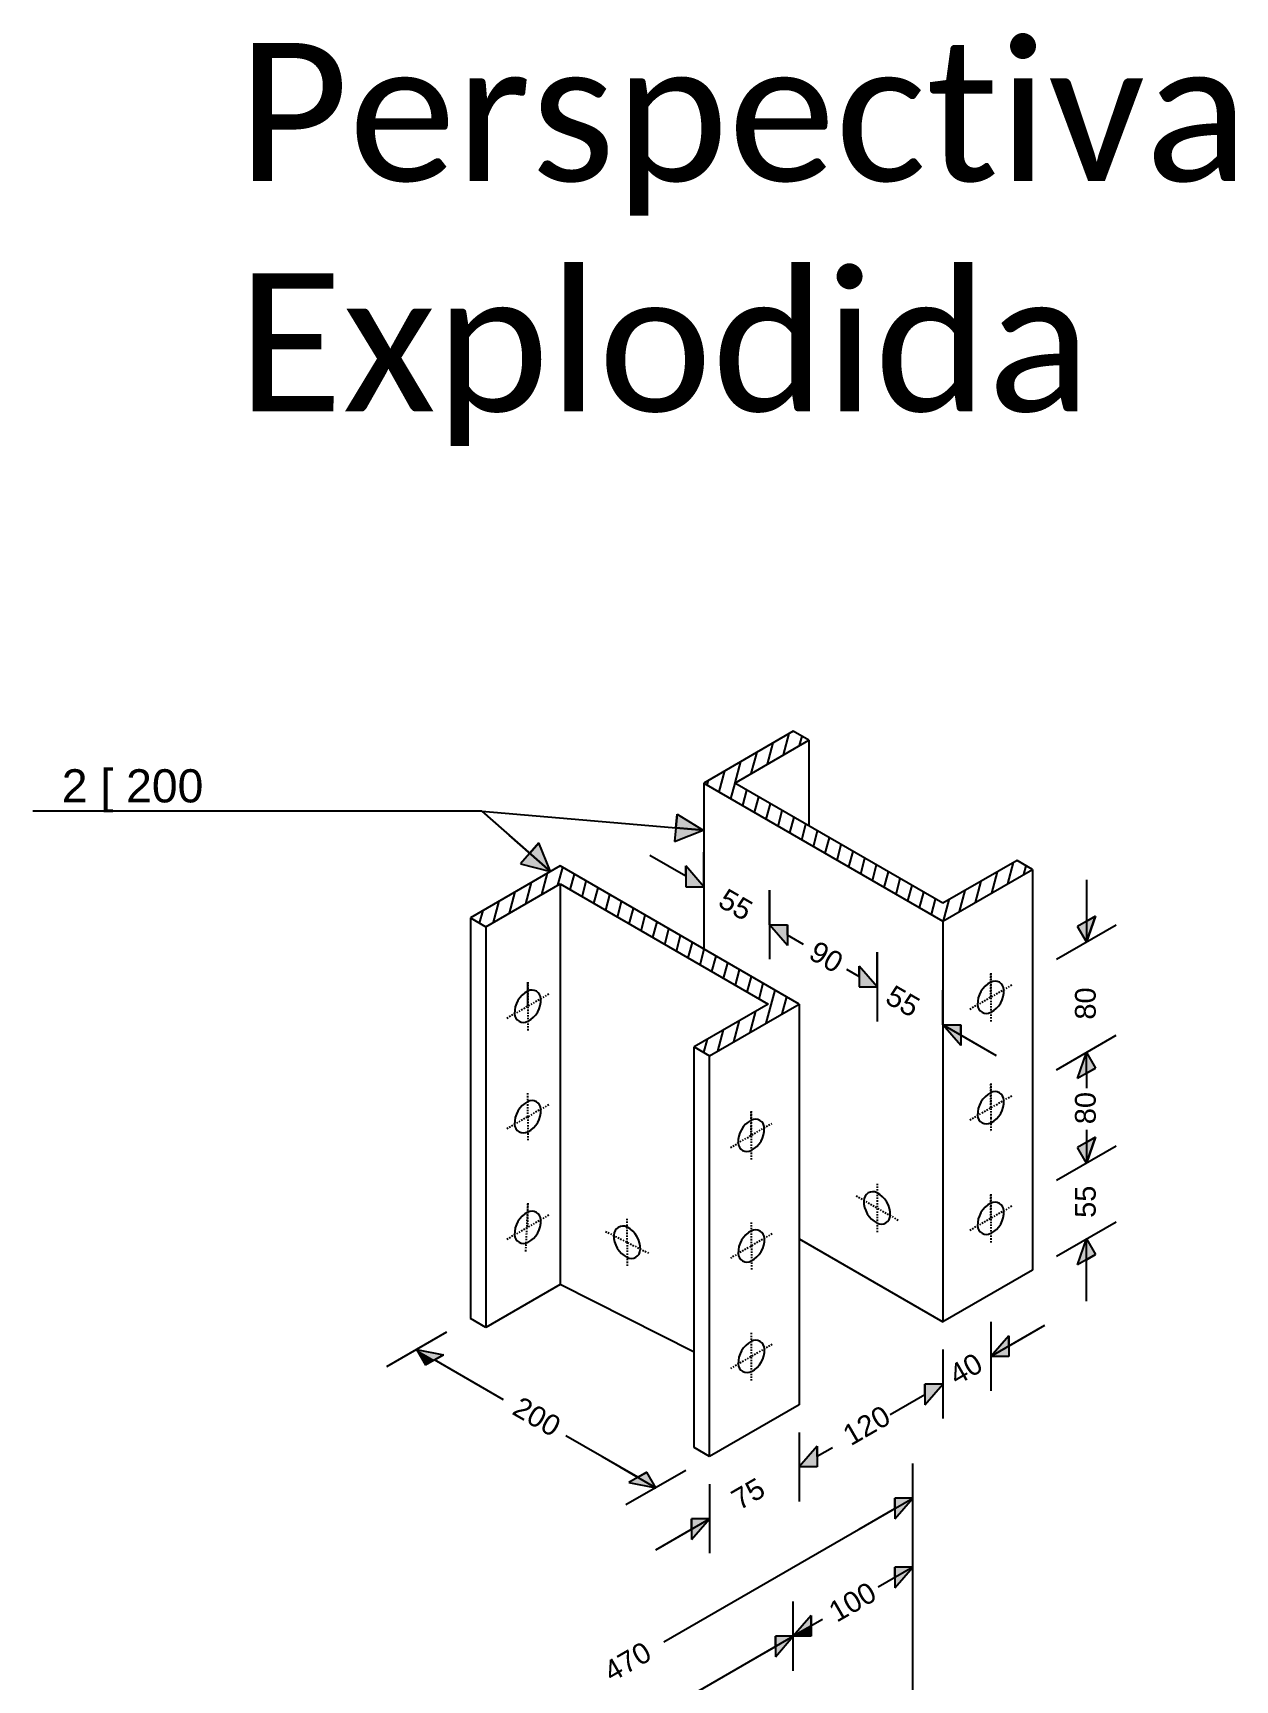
# Model space of a CAD drawing. Header units: metres. Extents: x 27 to 2003, y -349 to 849.
# Drawn here: x 152.3 to 239.3, y -133.9 to -14.7 of the extents above; entities that cross this region are included whole.
import ezdxf

# ---------------------------------------------------------------- set-up
doc = ezdxf.new("R2010")
doc.units = ezdxf.units.M
doc.header["$LTSCALE"] = 0.002
doc.linetypes.add('ACAD_ISO10W100', pattern=[18, 12, -3, 0, -3])
for name, color, linetype in [('COTAS', 2, 'Continuous'), ('eixos pequenos', 4, 'ACAD_ISO10W100'), ('hachuras', 40, 'Continuous'), ('visíveis', 7, 'Continuous')]:
    doc.layers.add(name, color=color, linetype=linetype)
doc.styles.get("Standard").update_dxf_attribs({"font": 'arial.ttf'})

msp = doc.modelspace()

# ---------------------------------------------------------------- hatches: boundary and pattern name
at = {"layer": 'COTAS'}
h = msp.add_hatch(color=256, dxfattribs=at)
h.paths.add_polyline_path([(200.78, -72.42), (198.79, -72.25), (198.7, -73.24)])
h.paths.add_polyline_path([(198.88, -71.25), (198.79, -72.25), (200.78, -72.42)])
h.paths.add_polyline_path([(188.87, -73.33), (188.22, -74.08), (189.72, -75.4)])
h.paths.add_polyline_path([(188.22, -74.08), (187.56, -74.84), (189.72, -75.4)])
for points in [[(199.51, -75), (199.51, -75.75), (199.51, -76.5), (200.81, -76.5)], [(219.43, -87.25), (218.13, -86.5), (219.43, -88)], [(180.02, -110), (180.67, -111.13), (181.32, -110.75)], [(181.97, -110.38), (180.02, -110), (181.32, -110.75)], [(208.6, -130), (207.3, -130.75), (208.6, -130.75)]]:
    msp.add_hatch(color=256, dxfattribs=at).paths.add_polyline_path(points)
h = msp.add_hatch(color=256, dxfattribs=at)
h.paths.add_polyline_path([(229.17, -78.63), (228.52, -79), (228.52, -80.5)])
h.paths.add_polyline_path([(228.52, -79), (227.87, -79.38), (228.52, -80.5)])
h.paths.add_polyline_path([(228.52, -88.5), (227.87, -90.38), (228.52, -90)])
h.paths.add_polyline_path([(228.52, -88.5), (228.52, -90), (229.17, -89.63)])
h.paths.add_polyline_path([(229.17, -94.63), (228.52, -95), (228.52, -96.5)])
h.paths.add_polyline_path([(228.52, -95), (227.87, -95.38), (228.52, -96.5)])
h = msp.add_hatch(color=256, dxfattribs=at)
h.paths.add_polyline_path([(212.06, -82.25), (212.06, -83), (213.36, -83.75)])
h.paths.add_polyline_path([(212.06, -83), (212.06, -83.75), (213.36, -83.75)])
h.paths.add_polyline_path([(206.87, -80), (205.57, -79.25), (206.87, -80.75)])
h.paths.add_polyline_path([(206.87, -79.25), (205.57, -79.25), (206.87, -80)])
h = msp.add_hatch(color=256, dxfattribs=at)
h.paths.add_polyline_path([(219.43, -86.5), (218.13, -86.5), (219.43, -87.25)])
h.paths.add_polyline_path([(219.43, -87.25), (218.13, -86.5), (219.43, -88)])
h = msp.add_hatch(color=256, dxfattribs=at)
h.paths.add_polyline_path([(228.52, -102), (227.87, -103.88), (228.52, -103.5)])
h.paths.add_polyline_path([(228.52, -102), (228.52, -103.5), (229.17, -103.13)])
h = msp.add_hatch(color=256, dxfattribs=at)
h.paths.add_polyline_path([(209.03, -117), (207.73, -118.5), (209.03, -117.75)])
h.paths.add_polyline_path([(209.03, -117.75), (207.73, -118.5), (209.03, -118.5)])
h.paths.add_polyline_path([(222.89, -109), (221.59, -110.5), (222.89, -109.75)])
h.paths.add_polyline_path([(222.89, -109.75), (221.59, -110.5), (222.89, -110.5)])
h.paths.add_polyline_path([(218.13, -112.5), (216.83, -112.5), (216.83, -113.25)])
h.paths.add_polyline_path([(218.13, -112.5), (216.83, -113.25), (216.83, -114)])
h = msp.add_hatch(color=256, dxfattribs=at)
h.paths.add_polyline_path([(209.03, -117.75), (207.73, -118.5), (209.03, -118.5)])
h.paths.add_polyline_path([(222.89, -109.75), (221.59, -110.5), (222.89, -110.5)])
h = msp.add_hatch(color=256, dxfattribs=at)
h.paths.add_polyline_path([(196.69, -118.88), (196.04, -119.25), (197.34, -120)])
h.paths.add_polyline_path([(196.04, -119.25), (195.39, -119.63), (197.34, -120)])
h = msp.add_hatch(color=256, dxfattribs=at)
h.paths.add_polyline_path([(176.56, -148.5), (175.26, -149.25), (176.56, -149.25)])
h.paths.add_polyline_path([(207.3, -130.75), (206, -130.75), (206, -131.5)])
h.paths.add_polyline_path([(207.3, -130.75), (206, -131.5), (206, -132.25)])
h.paths.add_polyline_path([(208.6, -129.25), (207.3, -130.75), (208.6, -130)])
h.paths.add_polyline_path([(208.6, -130), (207.3, -130.75), (208.6, -130.75)])
h.paths.add_polyline_path([(215.96, -125.75), (214.66, -125.75), (214.66, -126.5)])
h.paths.add_polyline_path([(215.96, -125.75), (214.66, -126.5), (214.66, -127.25)])
h.paths.add_polyline_path([(215.96, -120.75), (214.66, -120.75), (214.66, -121.5)], flags=16)
h.paths.add_polyline_path([(215.96, -120.75), (214.66, -121.5), (214.66, -122.25)])
h = msp.add_hatch(color=256, dxfattribs=at)
h.paths.add_polyline_path([(201.24, -122.25), (199.94, -122.25), (199.94, -123)])
h.paths.add_polyline_path([(201.24, -122.25), (199.94, -123), (199.94, -123.75)])
at = {"layer": 'hachuras'}
h = msp.add_hatch(dxfattribs=at)
h.set_pattern_fill('ANSI31', color=256, scale=0.3, angle=30, style=0)
h.set_pattern_definition([(75, (-264.6644, -430.9231), (-0.9200443, 0.2465251), [])])
h.paths.add_polyline_path([(190.41, -75), (183.92, -78.75), (185.04, -79.4), (190.41, -76.3), (205.48, -85), (200.11, -88.1), (201.24, -88.75), (207.73, -85)])
h.paths.add_polyline_path([(218.13, -79), (224.62, -75.25), (223.5, -74.6), (218.13, -77.7), (203.06, -69), (208.43, -65.9), (207.3, -65.25), (200.81, -69)])

# ---------------------------------------------------------------- linework, layer by layer
at = {"layer": 'COTAS'}
for p, q in [((184.75, -71.04), (152.25, -71.04)), ((184.75, -71.04), (189.72, -75.4)), ((184.75, -71.04), (200.78, -72.42)), ((198.88, -71.25), (198.7, -73.24)), ((198.79, -72.25), (198.88, -71.25)), ((198.88, -71.25), (200.78, -72.42)), ((198.7, -73.24), (200.78, -72.42)), ((200.78, -72.42), (198.79, -72.25)), ((189.72, -75.4), (186.72, -72.76)), ((188.87, -73.33), (187.56, -74.84)), ((188.22, -74.08), (188.87, -73.33)), ((189.72, -75.4), (188.87, -73.33)), ((187.56, -74.84), (189.72, -75.4)), ((199.51, -75.75), (196.91, -74.25)), ((199.51, -75), (199.51, -76.5)), ((200.81, -76.5), (199.51, -75)), ((199.51, -75.75), (199.51, -75)), ((200.81, -76.5), (200.81, -74)), ((200.81, -74), (200.81, -79)), ((228.52, -76), (228.52, -79)), ((199.51, -76.5), (200.81, -76.5)), ((205.57, -79.25), (205.57, -76.75)), ((205.57, -76.75), (205.57, -81.75)), ((229.17, -78.63), (227.87, -79.38)), ((228.52, -79), (229.17, -78.63)), ((228.52, -80.5), (229.17, -78.63)), ((229.17, -78.63), (228.52, -80.5)), ((206.87, -80.75), (205.57, -79.25)), ((205.57, -79.25), (206.87, -79.25)), ((206.87, -79.25), (206.87, -80.75)), ((206.87, -80), (206.87, -79.25)), ((226.35, -81.75), (230.68, -79.25)), ((228.52, -80.5), (227.87, -79.38)), ((228.52, -79), (228.52, -80.5)), ((208.03, -80.68), (206.87, -80)), ((212.06, -82.25), (212.06, -83.75)), ((213.36, -83.75), (212.06, -82.25)), ((212.06, -83), (212.06, -82.25)), ((213.36, -83.75), (213.36, -81.25)), ((213.36, -81.25), (213.36, -86.25)), ((211.16, -82.48), (212.06, -83)), ((212.06, -83.75), (213.36, -83.75)), ((218.13, -86.5), (218.13, -84)), ((218.13, -84), (218.13, -89)), ((222.02, -88.75), (218.13, -86.5)), ((219.43, -88), (218.13, -86.5)), ((218.13, -86.5), (219.43, -86.5)), ((219.43, -86.5), (219.43, -88)), ((219.43, -87.25), (219.43, -86.5)), ((222.02, -88.75), (219.43, -87.25)), ((226.35, -89.75), (230.68, -87.25)), ((227.87, -90.38), (228.52, -88.5)), ((228.52, -90), (228.52, -88.5)), ((228.52, -88.5), (229.17, -89.63)), ((229.17, -89.63), (227.87, -90.38)), ((229.17, -89.63), (227.87, -90.38)), ((228.52, -90), (229.17, -89.63)), ((228.52, -90), (228.52, -91.09)), ((228.52, -94.09), (228.52, -95)), ((226.35, -97.75), (230.68, -95.25)), ((229.17, -94.63), (227.87, -95.38)), ((229.17, -94.63), (228.52, -96.5)), ((228.52, -96.5), (229.17, -94.63)), ((228.52, -95), (229.17, -94.63)), ((228.52, -95), (228.52, -96.5)), ((228.52, -96.5), (227.87, -95.38)), ((226.35, -103.25), (230.68, -100.75)), ((227.87, -103.88), (228.52, -102)), ((228.52, -103.5), (228.52, -102)), ((228.52, -102), (229.17, -103.13)), ((229.17, -103.13), (227.87, -103.88)), ((229.17, -103.13), (227.87, -103.88)), ((228.52, -103.5), (229.17, -103.13)), ((228.52, -106.5), (228.52, -103.5)), ((221.59, -108), (221.59, -113)), ((225.49, -108.25), (221.59, -110.5)), ((225.49, -108.25), (222.89, -109.75)), ((182.19, -108.75), (177.86, -111.25)), ((222.89, -109), (221.59, -110.5)), ((222.89, -109), (222.89, -110.5)), ((222.89, -109.75), (222.89, -109)), ((180.02, -110), (180.67, -111.13)), ((180.02, -110), (181.97, -110.38)), ((181.97, -110.38), (180.67, -111.13)), ((181.32, -110.75), (181.97, -110.38)), ((186.31, -113.64), (181.32, -110.75)), ((218.13, -110), (218.13, -115)), ((222.89, -110.5), (221.59, -110.5)), ((214.32, -114.7), (216.83, -113.25)), ((216.83, -112.5), (216.83, -114)), ((216.83, -114), (218.13, -112.5)), ((218.13, -112.5), (216.83, -112.5)), ((216.83, -113.25), (216.83, -112.5)), ((196.04, -119.25), (190.82, -116.24)), ((207.73, -116), (207.73, -121)), ((193.45, -117.75), (196.04, -119.25)), ((209.03, -117), (207.73, -118.5)), ((209.03, -117), (209.03, -118.5)), ((209.03, -117.75), (209.03, -117)), ((210.14, -117.12), (209.03, -117.75)), ((194.74, -118.5), (197.34, -120)), ((199.51, -118.75), (195.18, -121.25)), ((196.69, -118.88), (195.39, -119.63)), ((196.69, -118.88), (195.39, -119.63)), ((196.04, -119.25), (196.69, -118.88)), ((197.34, -120), (196.69, -118.88)), ((209.03, -118.5), (207.73, -118.5)), ((215.96, -123.25), (215.96, -118.25)), ((195.39, -119.63), (197.34, -120)), ((201.24, -119.75), (201.24, -124.75)), ((197.93, -131.17), (215.96, -120.75)), ((212.06, -123), (214.66, -121.5)), ((214.66, -122.25), (215.96, -120.75)), ((214.66, -120.75), (214.66, -122.25)), ((214.66, -121.5), (214.66, -120.75)), ((215.96, -120.75), (214.66, -120.75)), ((197.34, -124.5), (201.24, -122.25)), ((199.94, -122.25), (199.94, -123.75)), ((199.94, -123.75), (201.24, -122.25)), ((201.24, -122.25), (199.94, -122.25)), ((199.94, -123), (199.94, -122.25)), ((197.34, -124.5), (199.94, -123)), ((215.96, -128.25), (215.96, -123.25)), ((215.96, -125.75), (213.45, -127.2)), ((214.66, -127.25), (215.96, -125.75)), ((214.66, -125.75), (214.66, -127.25)), ((214.66, -126.5), (214.66, -125.75)), ((215.96, -125.75), (214.66, -125.75)), ((207.3, -133.25), (207.3, -128.25)), ((215.96, -130.25), (215.96, -128.25)), ((208.6, -129.25), (207.3, -130.75)), ((209.41, -129.54), (207.3, -130.75)), ((208.6, -130), (208.6, -129.25)), ((208.6, -129.25), (208.6, -130.75)), ((198.13, -136.05), (207.3, -130.75)), ((206, -132.25), (207.3, -130.75)), ((206, -130.75), (206, -132.25)), ((206, -131.5), (206, -130.75)), ((207.3, -130.75), (206, -130.75)), ((208.6, -130.75), (207.3, -130.75)), ((215.96, -140.75), (215.96, -130.25)), ((203.4, -133), (206, -131.5))]:
    msp.add_line(p, q, dxfattribs=at)
at = {"layer": 'eixos pequenos'}
for p, q in [((188.08, -83.4), (188.08, -86.9)), ((221.59, -84.5), (221.59, -82.75)), ((221.59, -82.75), (221.59, -86.25)), ((189.59, -84.28), (186.56, -86.03)), ((223.11, -83.63), (220.08, -85.38)), ((188.08, -93.15), (188.08, -91.4)), ((220.08, -93.38), (223.11, -91.63)), ((221.59, -92.5), (221.59, -90.75)), ((221.59, -90.75), (221.59, -93.25)), ((189.59, -92.28), (186.56, -94.03)), ((204.25, -94.5), (204.25, -92.75)), ((204.25, -92.75), (204.25, -96.25)), ((188.08, -93.15), (188.08, -94.9)), ((202.75, -95.38), (205.74, -93.63)), ((221.59, -93.25), (221.59, -94.25)), ((211.85, -98.88), (214.88, -100.63)), ((213.36, -98), (213.36, -101.5)), ((221.59, -100.5), (221.59, -98.75)), ((221.59, -98.75), (221.59, -102.25)), ((188.08, -99.4), (187.91, -102.9)), ((188.08, -101.15), (188.08, -99.4)), ((223.11, -99.63), (220.08, -101.38)), ((189.59, -100.28), (186.56, -102.03)), ((195.26, -102.24), (195.26, -100.49)), ((204.26, -102.5), (204.26, -100.75)), ((193.7, -101.45), (196.83, -103.03)), ((195.26, -102.24), (195.26, -103.99)), ((205.76, -101.63), (202.75, -103.38)), ((204.26, -102.5), (204.26, -104.25)), ((205.77, -109.63), (202.75, -111.38)), ((204.26, -110.5), (204.26, -108.75)), ((204.26, -112.25), (204.26, -110.5))]:
    msp.add_line(p, q, dxfattribs=at)
at = {"layer": 'visíveis'}
for p, q in [((207.3, -65.25), (200.81, -69)), ((208.43, -65.9), (207.3, -65.25)), ((203.06, -69), (208.43, -65.9)), ((208.43, -65.9), (208.43, -72.1)), ((200.81, -69), (218.13, -79)), ((200.81, -69), (200.81, -81)), ((218.13, -77.7), (203.06, -69)), ((190.41, -75), (183.92, -78.75)), ((207.73, -85), (190.41, -75)), ((223.5, -74.6), (218.13, -77.7)), ((224.62, -75.25), (223.5, -74.6)), ((218.13, -79), (224.62, -75.25)), ((224.62, -75.25), (224.62, -104.25)), ((185.04, -79.4), (190.41, -76.3)), ((190.41, -76.3), (205.48, -85)), ((190.41, -76.3), (190.41, -105.3)), ((183.92, -78.75), (185.04, -79.4)), ((183.92, -78.75), (183.92, -107.75)), ((185.04, -79.4), (185.04, -108.4)), ((218.13, -79), (218.13, -108)), ((188.08, -85.15), (188.08, -83.4)), ((205.48, -85), (200.11, -88.1)), ((201.24, -88.75), (207.73, -85)), ((207.73, -85), (207.73, -114)), ((200.11, -117.1), (200.11, -88.1)), ((200.11, -88.1), (201.24, -88.75)), ((201.24, -117.75), (201.24, -88.75)), ((207.73, -102), (218.13, -108)), ((224.62, -104.25), (218.13, -108)), ((190.41, -105.3), (185.04, -108.4)), ((200.11, -110.18), (190.41, -105.3)), ((185.04, -108.4), (183.92, -107.75)), ((207.73, -114), (201.24, -117.75)), ((201.24, -117.75), (200.11, -117.1))]:
    msp.add_line(p, q, dxfattribs=at)
for centre, radius, start, end in [((222.42, -84.98), 1.78, 117.6959, 182.3041), ((221.89, -83.99), 0.655, 2.8478, 117.1522), ((188.9, -85.63), 1.78, 117.6959, 182.3041), ((188.37, -84.64), 0.655, 2.8478, 117.1522), ((187.29, -84.69), 1.74, 296.8047, 2.724), ((220.81, -84.04), 1.74, 296.8047, 2.724), ((187.76, -85.68), 0.64, 182.1309, 299.2831), ((221.28, -85.03), 0.64, 182.1309, 299.2831), ((222.42, -92.98), 1.78, 117.6959, 182.3041), ((221.89, -91.99), 0.655, 2.8478, 117.1522), ((188.9, -93.63), 1.78, 117.6959, 182.3041), ((188.37, -92.64), 0.655, 2.8478, 117.1522), ((187.29, -92.69), 1.74, 296.8047, 2.724), ((220.81, -92.04), 1.74, 296.8047, 2.724), ((187.76, -93.68), 0.64, 182.1309, 299.2831), ((205.08, -94.98), 1.78, 117.6959, 182.3041), ((204.55, -93.99), 0.655, 2.8478, 117.1522), ((203.46, -94.04), 1.74, 296.8047, 2.724), ((221.28, -93.03), 0.64, 182.1309, 299.2831), ((203.94, -95.03), 0.64, 182.1309, 299.2831), ((213.06, -99.22), 0.644, 62.3291, 180.4799), ((212.51, -100.25), 1.81, 358.9037, 62.0473), ((188.9, -101.63), 1.78, 117.6959, 182.3041), ((188.37, -100.64), 0.655, 2.8478, 117.1522), ((214.21, -99.25), 1.81, 178.9037, 242.0473), ((222.42, -100.98), 1.78, 117.6959, 182.3041), ((221.89, -99.99), 0.655, 2.8478, 117.1522), ((220.81, -100.04), 1.74, 296.8047, 2.724), ((187.29, -100.69), 1.74, 296.8047, 2.724), ((194.96, -101.71), 0.644, 62.3291, 180.4799), ((194.42, -102.74), 1.81, 358.9037, 62.0473), ((204.56, -101.99), 0.655, 2.8478, 117.1522), ((213.66, -100.26), 0.664, 243.2755, 357.6754), ((221.28, -101.03), 0.64, 182.1309, 299.2831), ((187.76, -101.68), 0.64, 182.1309, 299.2831), ((196.11, -101.74), 1.81, 178.9037, 242.0473), ((205.09, -102.98), 1.78, 117.6959, 182.3041), ((203.47, -102.04), 1.74, 296.8047, 2.724), ((195.56, -102.75), 0.664, 243.2755, 357.6754), ((203.94, -103.03), 0.64, 182.1309, 299.2831), ((205.09, -110.98), 1.78, 117.6959, 182.3041), ((204.56, -109.99), 0.655, 2.8478, 117.1522), ((203.48, -110.04), 1.74, 296.8047, 2.724), ((203.95, -111.03), 0.64, 182.1309, 299.2831)]:
    msp.add_arc(centre, radius, start, end, dxfattribs=at)

# ---------------------------------------------------------------- texts
at = {"insert": (167.06, -15.43), "char_height": 10, "width": 53.8592, "attachment_point": 1}
msp.add_mtext('{\\fCalibri|b0|i0|c0|p34;Perspectiva\\PExplodida}', dxfattribs=at)
at = {"layer": 'COTAS'}
msp.add_text('2 [ 200', height=2.4, dxfattribs=at).set_placement((154.34, -70.4))
for s, rotation, p in [('55         90       55', 330, (201.75, -77.86)), ('80         80', 90, (229.19, -93.69)), ('55  ', 90, (229.19, -100.47)), ('40', 30, (219.14, -112.63)), ('200', 330, (186.85, -114.63)), ('75            120    ', 30, (203.39, -121.67)), ('100', 30, (210.44, -129.79)), ('470', 30, (194.15, -134.11))]:
    msp.add_text(s, height=1.5, rotation=rotation, dxfattribs=at).set_placement(p)

doc.saveas('drawing.dxf')
